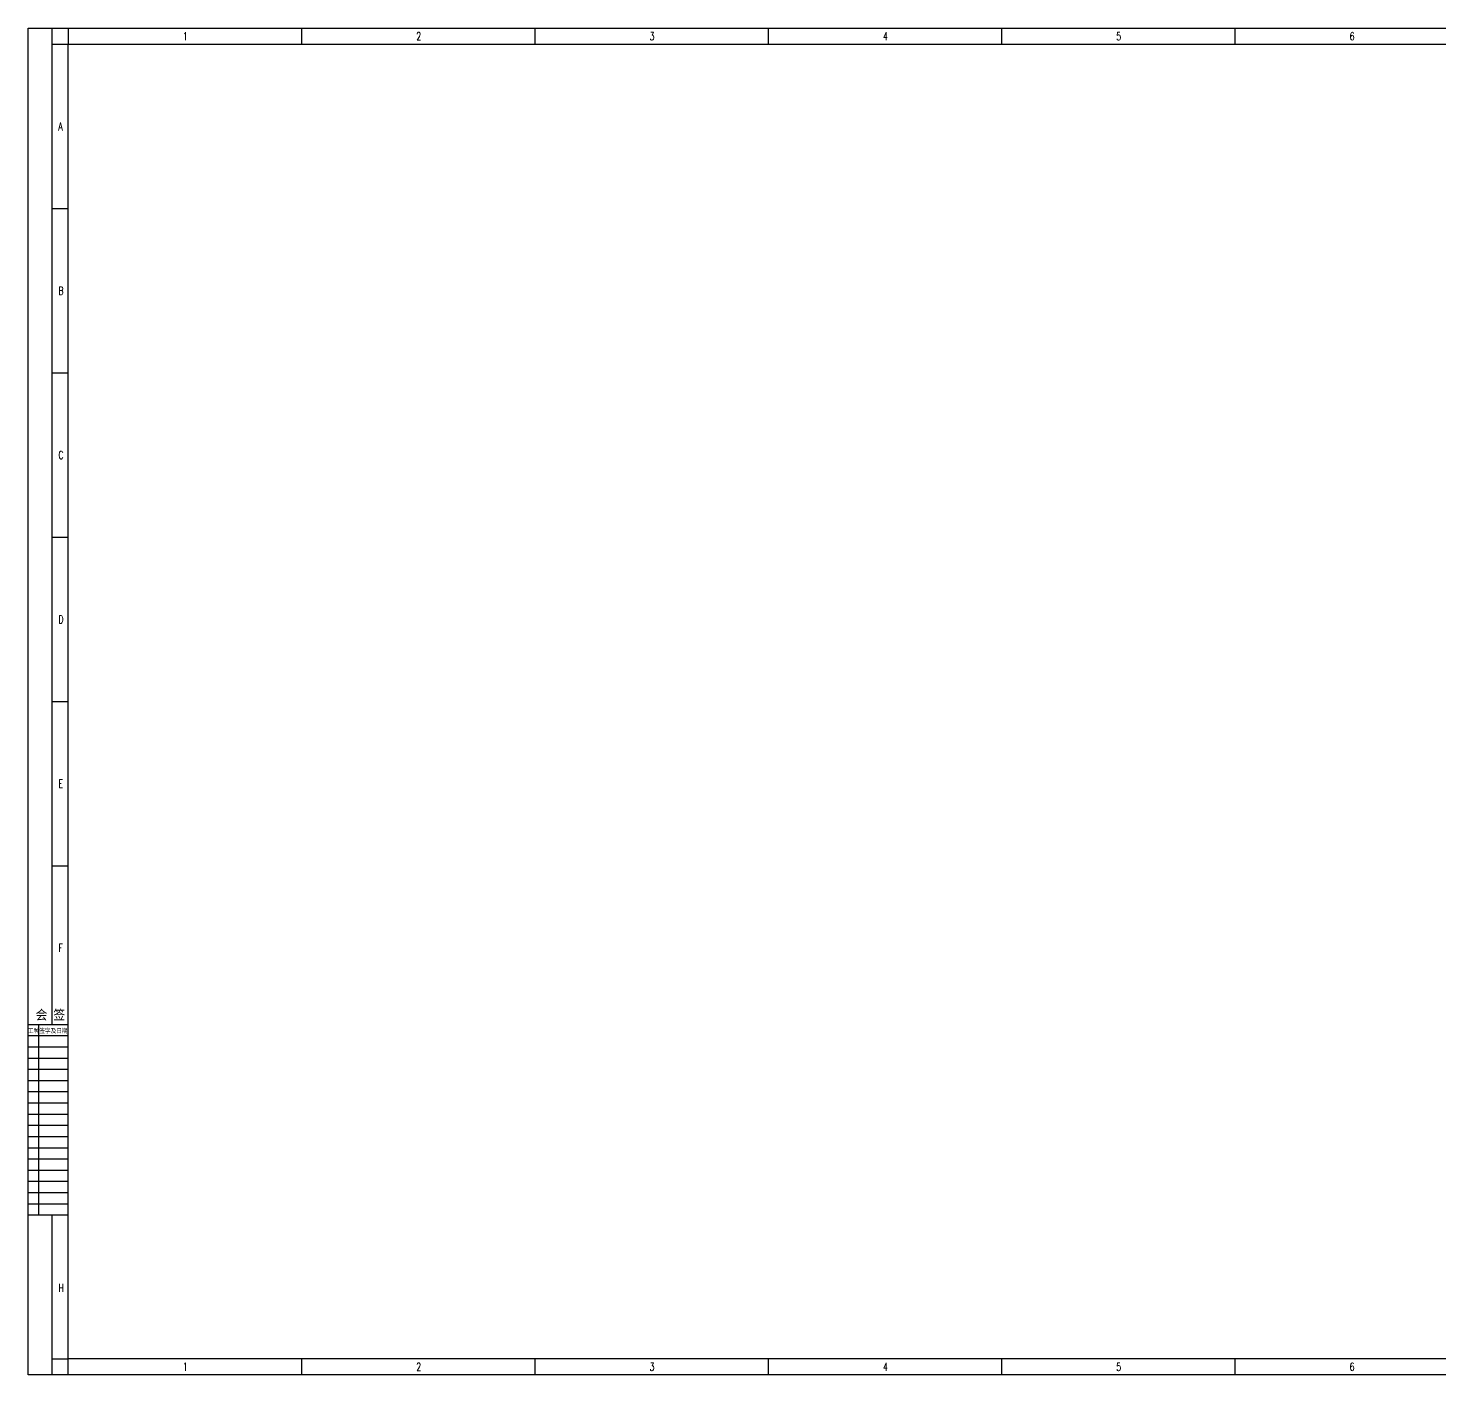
# Model space of a CAD drawing. Header units: inches. Extents: x 6 to 109360, y -14990 to 740552.
# Drawn here: x 6 to 888, y -2221 to -1380 of the extents above; entities that cross this region are included whole.
import ezdxf
from ezdxf.enums import TextEntityAlignment as Align

# ---------------------------------------------------------------- set-up
doc = ezdxf.new("R2010")
doc.units = ezdxf.units.IN
doc.header["$MEASUREMENT"] = 0
doc.styles.add('HZ', font='txt_____.ttf', dxfattribs={"width": 0.7, "bigfont": 'HZTXT'})

msp = doc.modelspace()

# ---------------------------------------------------------------- linework, layer by layer
at = {"color": 0}
for p, q in [((31.21035, -2002.50092), (6.21035, -2002.50092)), ((31.21035, -2009.50092), (6.21035, -2009.50092)), ((12.89331, -2121.50092), (12.89331, -2002.50092)), ((31.21035, -2016.50092), (6.21035, -2016.50092)), ((31.21035, -2023.50092), (6.21035, -2023.50092)), ((31.21035, -2030.50092), (6.21035, -2030.50092)), ((31.21035, -2037.50092), (6.21035, -2037.50092)), ((31.21035, -2044.50092), (6.21035, -2044.50092)), ((31.21035, -2051.50092), (6.21035, -2051.50092)), ((31.21035, -2058.50092), (6.21035, -2058.50092)), ((31.21035, -2065.50092), (6.21035, -2065.50092)), ((31.21035, -2072.50092), (6.21035, -2072.50092)), ((31.21035, -2079.50092), (6.21035, -2079.50092)), ((31.21035, -2086.50092), (6.21035, -2086.50092)), ((31.21035, -2093.50092), (6.21035, -2093.50092)), ((31.21035, -2100.50092), (6.21035, -2100.50092)), ((31.21035, -2107.50092), (6.21035, -2107.50092)), ((31.21035, -2114.50092), (6.21035, -2114.50092)), ((31.21035, -2121.50092), (6.21035, -2121.50092))]:
    msp.add_line(p, q, dxfattribs=at)
at = {"color": 4, "flags": 128}
for points in [[(6.21035, -2221.12677), (6.21035, -1380.12677)], [(6.21035, -1380.12677), (1790.21035, -1380.12677)], [(31.21035, -1380.12677), (31.21035, -1390.12677)], [(176.96035, -1380.12677), (176.96035, -1390.12677)], [(322.71035, -1380.12677), (322.71035, -1390.12677)], [(468.46035, -1380.12677), (468.46035, -1390.12677)], [(614.21035, -1380.12677), (614.21035, -1390.12677)], [(759.96035, -1380.12677), (759.96035, -1390.12677)], [(21.21035, -1390.12677), (31.21035, -1390.12677)], [(176.96035, -2211.12677), (176.96035, -2221.12677)], [(322.71035, -2211.12677), (322.71035, -2221.12677)], [(468.46035, -2211.12677), (468.46035, -2221.12677)], [(614.21035, -2211.12677), (614.21035, -2221.12677)], [(759.96035, -2211.12677), (759.96035, -2221.12677)], [(1790.21035, -2221.12677), (6.21035, -2221.12677)]]:
    msp.add_lwpolyline(points, dxfattribs=at)
at = {"color": 4}
msp.add_lwpolyline([(21.21035, -2002.50092), (21.21035, -1380.12677)], dxfattribs=at)
at = {"flags": 128}
for points in [[(21.21035, -1390.12677), (31.21035, -1390.12677)], [(21.21035, -1492.75177), (31.21035, -1492.75177)], [(21.21035, -1595.37677), (31.21035, -1595.37677)], [(21.21035, -1698.00177), (31.21035, -1698.00177)], [(21.21035, -1800.62677), (31.21035, -1800.62677)], [(21.21035, -1903.25177), (31.21035, -1903.25177)], [(21.21035, -2211.12677), (31.21035, -2211.12677)], [(31.21035, -2221.12677), (31.21035, -2211.12677)]]:
    msp.add_lwpolyline(points, dxfattribs=at)
msp.add_lwpolyline([(31.21035, -1390.12677), (1780.13035, -1390.12677), (1780.13035, -2211.12677), (31.21035, -2211.12677)], close=True)
msp.add_lwpolyline([(21.21035, -2221.12677), (21.21035, -2121.50092)])

# ---------------------------------------------------------------- texts
at = {"color": 0, "style": 'HZ', "width": 0.7}
for s, p in [('1', (102.84148, -1387.62677)), ('2', (248.59148, -1387.62677)), ('3', (394.34148, -1387.62677)), ('4', (540.09148, -1387.62677)), ('5', (685.84148, -1387.62677)), ('6', (831.59148, -1387.62677)), ('A', (25.0648, -1443.94645)), ('B', (25.0648, -1546.57145)), ('C', (25.0648, -1649.19645)), ('D', (25.0648, -1751.82145)), ('E', (25.0648, -1854.44645)), ('F', (25.0648, -1957.07145)), ('H', (25.0648, -2169.3953)), ('1', (102.84148, -2218.62677)), ('2', (248.59148, -2218.62677)), ('3', (394.34148, -2218.62677)), ('4', (540.09148, -2218.62677)), ('5', (685.84148, -2218.62677)), ('6', (831.59148, -2218.62677))]:
    msp.add_text(s, height=5, dxfattribs=at).set_placement(p)
at = {"color": 0, "style": 'HZ', "width": 0.9}
for s, height, p in [('会 签  ', 6, (23.75244, -1999.28841)), ('工种签字及日期', 2.8, (18.42724, -2007.66176))]:
    msp.add_text(s, height=height, dxfattribs=at).set_placement(p, align=Align.CENTER)

doc.saveas('drawing.dxf')
